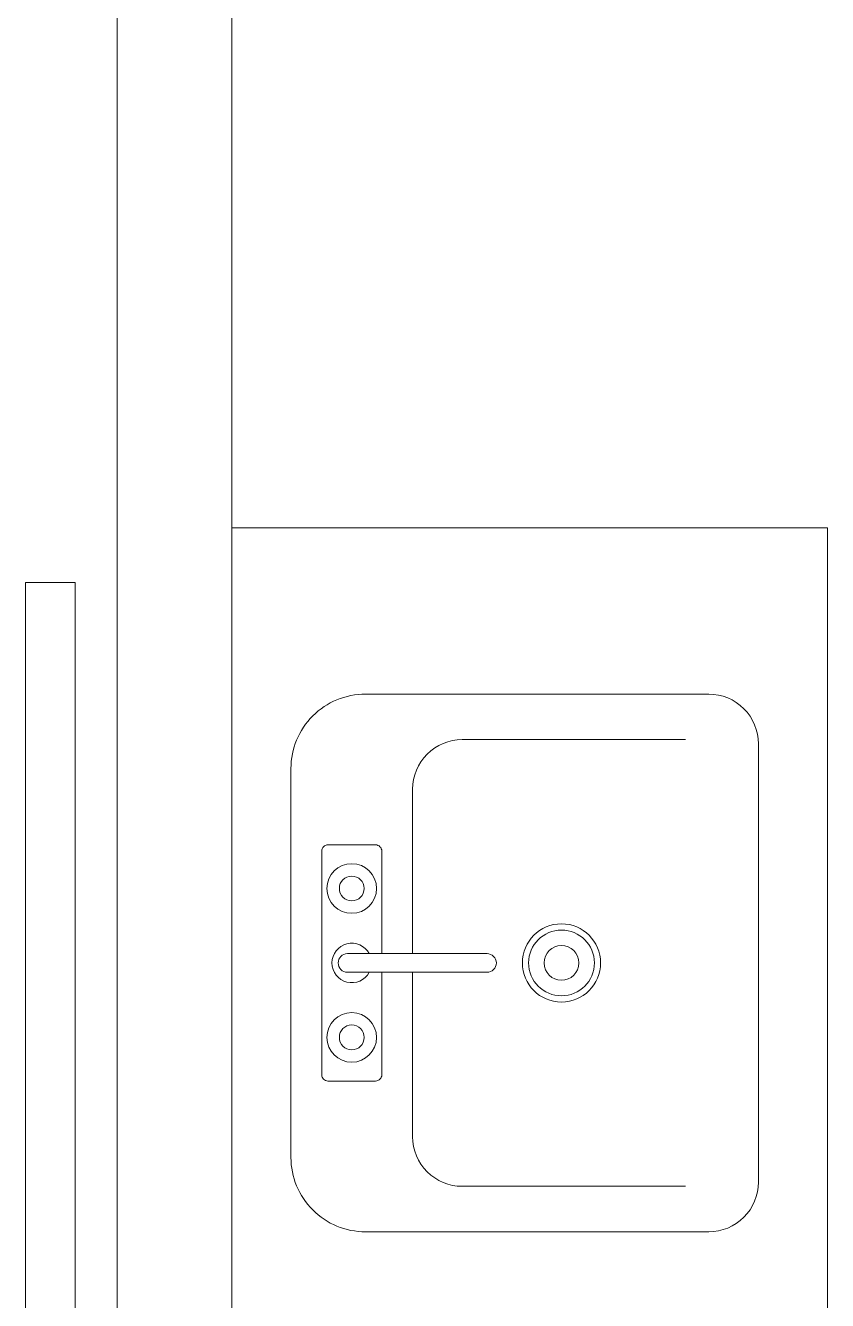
# Model space of a CAD drawing. Header units: inches. Extents: x -27 to 7514, y -484 to 2591.
# Drawn here: x 4380.9 to 4413.2, y 549.9 to 601.2 of the extents above; entities that cross this region are included whole.
import ezdxf

# ---------------------------------------------------------------- set-up
doc = ezdxf.new("R2010")
doc.units = ezdxf.units.IN
doc.header["$MEASUREMENT"] = 0
for name, color, linetype, lineweight in [('F-FreeStand', 211, 'Continuous', 20), ('FS-File', 50, 'Continuous', 20), ('I-Cab', 151, 'Continuous', 20), ('I-CWall', 110, 'Continuous', 20)]:
    doc.layers.add(name, color=color, linetype=linetype, lineweight=lineweight)

# ---------------------------------------------------------------- blocks, each defined once
blk = doc.blocks.new('MB72W')
at = {"layer": 'F-FreeStand'}
blk.add_lwpolyline([(0.085, 2.046), (-71.915, 2.046), (-71.915, 0.046), (0.085, 0.046)], close=True, dxfattribs=at)

msp = doc.modelspace()

# ---------------------------------------------------------------- linework, layer by layer
at = {"layer": 'FS-File'}
for p, q in [((4389.221, 580.987), (4413.221, 580.987)), ((4413.221, 580.987), (4413.221, 544.987))]:
    msp.add_line(p, q, dxfattribs=at)
at = {"layer": 'I-Cab'}
msp.add_lwpolyline([(4408.435, 552.626, 0.414214), (4410.435, 554.626), (4410.435, 572.289, 0.414214), (4408.435, 574.289), (4394.597, 574.289, 0.414214), (4391.597, 571.289), (4391.597, 555.626, 0.414214), (4394.597, 552.626)], format="xyb", close=True, dxfattribs=at)
for points in [[(4398.5, 572.458, 0.414214), (4396.5, 570.458)], [(4396.5, 556.458, 0.414214), (4398.5, 554.458)]]:
    msp.add_lwpolyline(points, format="xyb", dxfattribs=at)
for points in [[(4398.5, 572.458), (4407.5, 572.458)], [(4396.5, 563.833), (4396.5, 570.458)], [(4393.875, 563.833), (4399.5, 563.833)], [(4393.875, 563.083), (4399.5, 563.083)], [(4396.5, 556.458), (4396.5, 563.083)], [(4407.5, 554.458), (4398.5, 554.458)]]:
    msp.add_lwpolyline(points, dxfattribs=at)
at = {"layer": 'I-Cab', "linetype": 'Continuous'}
for points in [[(4395.259, 563.833), (4395.259, 567.966, 0.414214), (4395.009, 568.216), (4393.087, 568.216, 0.414214), (4392.837, 567.966), (4392.837, 558.95, 0.414214), (4393.087, 558.7), (4395.009, 558.7, 0.414214), (4395.259, 558.95), (4395.259, 563.083)], [(4394.75, 563.833, 3.994872), (4394.75, 563.083)], [(4393.875, 563.833, 1), (4393.875, 563.083)], [(4399.5, 563.083, 1), (4399.5, 563.833)]]:
    msp.add_lwpolyline(points, format="xyb", dxfattribs=at)
at = {"layer": 'I-Cab'}
for centre, radius in [((4394.048, 566.458), 1), ((4394.048, 566.458), 0.5), ((4394.048, 560.458), 1), ((4394.048, 560.458), 0.5)]:
    msp.add_circle(centre, radius, dxfattribs=at)
at = {"layer": 'I-Cab', "linetype": 'Continuous'}
for radius in [1.575, 1.325, 0.7]:
    msp.add_circle((4402.5, 563.458), radius, dxfattribs=at)
at = {"layer": 'I-CWall'}
for points in [[(4389.221, 340.885), (4389.221, 652.987)], [(4384.596, 445.536), (4384.596, 643.786)]]:
    msp.add_lwpolyline(points, dxfattribs=at)

# ---------------------------------------------------------------- block references
at = {"layer": 'F-FreeStand', "rotation": 270}
msp.add_blockref('MB72W', (4380.854, 506.875), dxfattribs=at)

doc.saveas('drawing.dxf')
